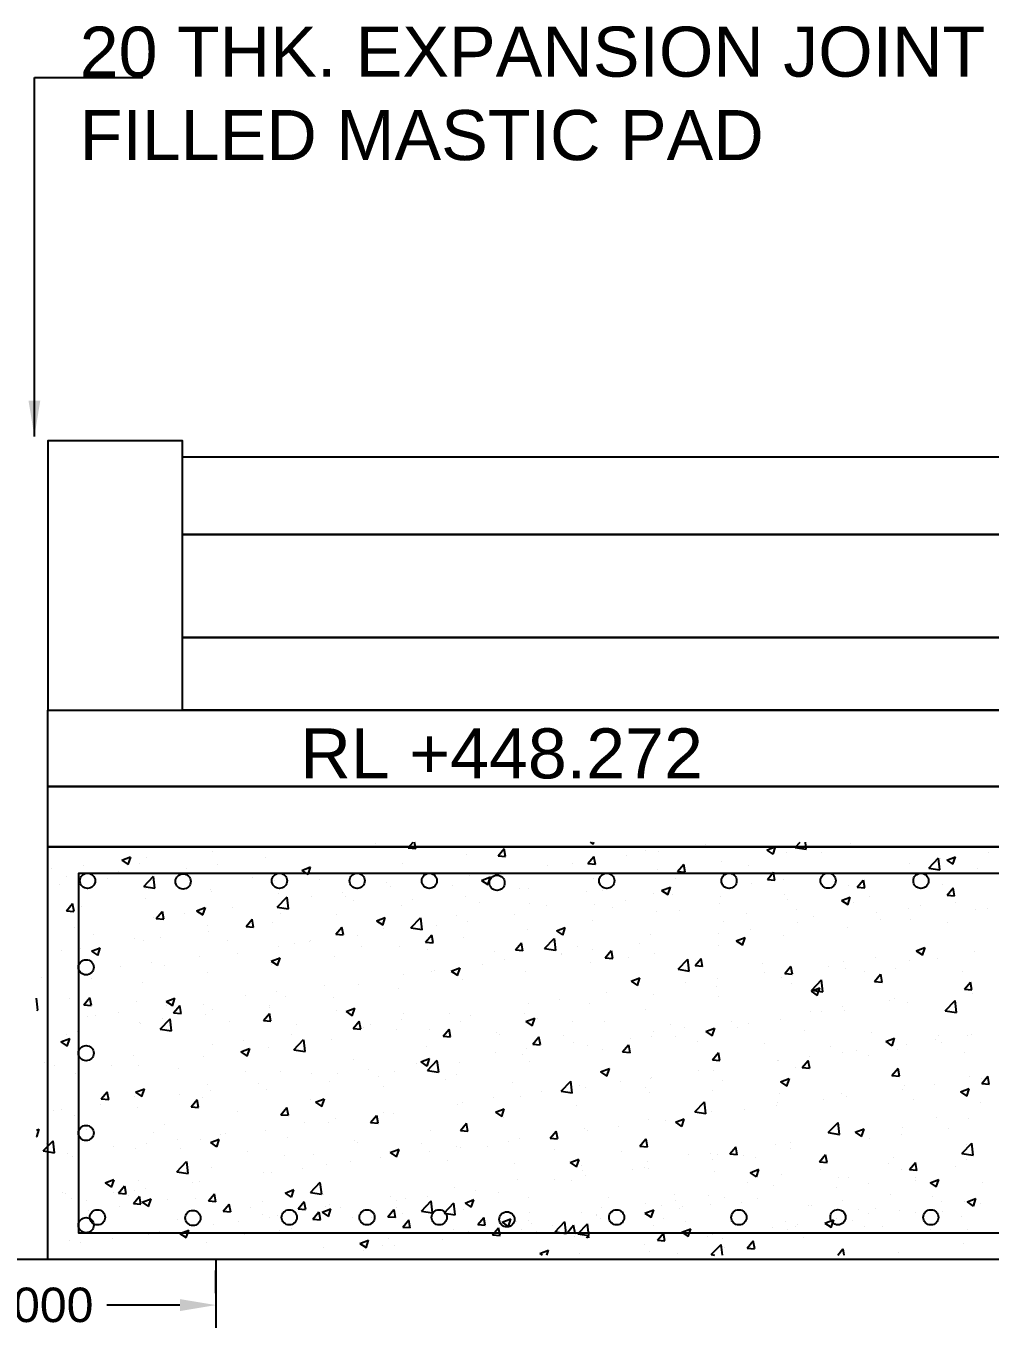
# Model space of a CAD drawing. Header units: metres. Extents: x 323 to 450, y 282 to 479.
# Drawn here: x 341.23 to 346.26, y 299.33 to 306.08 of the extents above; entities that cross this region are included whole.
import ezdxf

# ---------------------------------------------------------------- set-up
doc = ezdxf.new("R2010")
doc.units = ezdxf.units.M
doc.header["$MEASUREMENT"] = 0
for name, color, linetype in [('DIMENSION', 255, 'Continuous'), ('DRAWING', 7, 'Continuous'), ('HATCH', 7, 'Continuous'), ('TEXT', 255, 'Continuous')]:
    doc.layers.add(name, color=color, linetype=linetype)
doc.styles.get("Standard").update_dxf_attribs({"font": 'arial.ttf'})
doc.dimstyles.get("Standard").update_dxf_attribs({"dimtxt": 0.18, "dimasz": 0.1875, "dimexe": 0.18, "dimexo": 0.0625, "dimgap": 0.09, "dimtad": 0, "dimtih": 1, "dimtoh": 1, "dimdec": 4, "dimzin": 0, "dimdsep": 46, "dimtxsty": 'Standard', "dimcen": 0.09, "dimadec": 0, "dimazin": 0, "dimtfac": 1, "dimtdec": 4, "dimtofl": 0, "dimtmove": 0, "dimatfit": 3, "dimfxl": 1, "dimtolj": 1, "dimtzin": 0, "dimarcsym": 0})

# ---------------------------------------------------------------- blocks, each defined once
blk = doc.blocks.new('*D86')
at = {"layer": 'Defpoints', "color": 0, "ltscale": 0.02, "transparency": 16777216}
for p in [(340.3808, 299.4064), (342.2173, 299.4064), (342.2173, 299.4064)]:
    blk.add_point(p, dxfattribs=at)
at = {"layer": 'DIMENSION', "color": 0, "lineweight": -2, "ltscale": 0.02, "transparency": 16777216}
for p, q in [((340.3808, 299.4689), (340.3808, 299.5864)), ((342.2173, 299.4689), (342.2173, 299.5864)), ((340.5683, 299.4064), (340.949, 299.4064)), ((342.0298, 299.4064), (341.649, 299.4064))]:
    blk.add_line(p, q, dxfattribs=at)
at = {"layer": 'DIMENSION', "color": 0, "ltscale": 0.02, "transparency": 16777216}
for points in [[(340.5683, 299.4376), (340.5683, 299.3751), (340.3808, 299.4064)], [(342.0298, 299.4376), (342.0298, 299.3751), (342.2173, 299.4064)]]:
    blk.add_solid(points, dxfattribs=at)
at = {"layer": 'DIMENSION', "color": 0, "ltscale": 0.02, "transparency": 16777216, "insert": (341.299, 299.4064), "char_height": 0.18, "attachment_point": 5}
blk.add_mtext('\\A1;1000', dxfattribs=at)

msp = doc.modelspace()

# ---------------------------------------------------------------- linework, layer by layer
at = {"layer": 'DRAWING', "ltscale": 0.02}
for p, q in [((341.34036, 301.79917), (348.23063, 301.79917)), ((341.34036, 299.64389), (341.34036, 301.79917)), ((348.24249, 299.64389), (341.34036, 299.64389))]:
    msp.add_line(p, q, dxfattribs=at)
for points in [[(341.34086, 302.51249), (342.04282, 302.51249), (342.04282, 303.91696), (341.34086, 303.91696)], [(348.24113, 303.42939), (342.04282, 303.42939), (342.04282, 303.83359), (348.24113, 303.83359)], [(348.24113, 302.89134), (342.04282, 302.89134), (342.04282, 303.42939), (348.24113, 303.42939)], [(348.24113, 302.51249), (342.04282, 302.51249), (342.04282, 302.89134), (348.24113, 302.89134)], [(348.24113, 302.11244), (341.34086, 302.11244), (341.34086, 302.51249), (348.24113, 302.51249)], [(341.34036, 302.11244), (348.24113, 302.11244), (348.24113, 301.79917), (341.34036, 301.79917)], [(340.38078, 299.64665), (342.21726, 299.64665), (342.21726, 299.16608), (340.38078, 299.16608)]]:
    msp.add_lwpolyline(points, close=True, dxfattribs=at)
msp.add_lwpolyline([(348.14646, 301.65883), (341.50046, 301.65883), (341.50046, 299.78373), (348.08061, 299.78373)], dxfattribs=at)
for centre in [(341.54799, 301.62121), (342.04644, 301.61788), (342.54919, 301.62121), (342.95488, 301.62121), (343.33158, 301.62121), (343.6848, 301.61068), (344.2575, 301.62121), (344.89554, 301.62121), (345.41242, 301.62186), (345.89719, 301.62121), (341.54026, 301.16956), (341.54026, 300.72128), (341.54026, 300.30466), (341.54026, 299.82352), (341.59954, 299.86441), (342.09799, 299.86108), (342.60073, 299.86441), (343.00642, 299.86441), (343.38313, 299.86441), (343.73635, 299.85388), (344.30904, 299.86441), (344.94709, 299.86441), (345.46397, 299.86506), (345.94873, 299.86441)]:
    msp.add_circle(centre, 0.0398, dxfattribs=at)
at = {"layer": 'HATCH', "ltscale": 0.02}
for p, q in [((343.05111, 301.81697), (343.05111, 301.81697)), ((343.22168, 301.79246), (343.24725, 301.82294)), ((343.26112, 301.78856), (343.25478, 301.82294)), ((344.17002, 301.82294), (344.18606, 301.81213)), ((344.18646, 301.81164), (344.19025, 301.82294)), ((345.24042, 301.79555), (345.2667, 301.82294)), ((345.29892, 301.78607), (345.29463, 301.82294)), ((345.52895, 301.81431), (345.52895, 301.81431)), ((341.72697, 301.72798), (341.77271, 301.74554)), ((341.75987, 301.70558), (341.77311, 301.74506)), ((341.85602, 301.74387), (341.85602, 301.74387)), ((342.19532, 301.79285), (342.19532, 301.79285)), ((342.20084, 301.77649), (342.20084, 301.77649)), ((342.88756, 301.79543), (342.88756, 301.79543)), ((343.22168, 301.79246), (343.26072, 301.78905)), ((343.5275, 301.75818), (343.5275, 301.75818)), ((343.69025, 301.75147), (343.72174, 301.789)), ((343.69025, 301.75147), (343.7293, 301.74805)), ((343.72969, 301.74757), (343.72214, 301.78852)), ((343.85747, 301.8), (343.85747, 301.8)), ((344.15882, 301.71048), (344.19031, 301.74801)), ((344.19827, 301.70657), (344.19071, 301.74752)), ((344.36278, 301.75462), (344.36278, 301.75462)), ((344.45977, 301.77909), (344.45977, 301.77909)), ((344.52632, 301.77615), (344.52632, 301.77615)), ((344.77374, 301.80872), (344.77374, 301.80872)), ((345.09241, 301.78172), (345.13815, 301.79928)), ((345.09241, 301.78172), (345.12491, 301.75981)), ((345.12531, 301.75932), (345.13855, 301.7988)), ((345.19353, 301.76831), (345.19353, 301.76831)), ((345.24042, 301.79555), (345.29852, 301.78654)), ((345.37827, 301.76644), (345.37827, 301.76644)), ((346.03126, 301.7294), (346.077, 301.74696)), ((346.06415, 301.707), (346.0774, 301.74648)), ((346.24896, 301.7679), (346.24896, 301.7679)), ((341.36198, 301.68497), (341.36198, 301.68497)), ((341.52604, 301.70205), (341.52604, 301.70205)), ((341.72697, 301.72798), (341.75947, 301.70606)), ((341.81986, 301.7111), (341.81986, 301.7111)), ((342.06403, 301.68701), (342.06403, 301.68701)), ((342.22757, 301.70854), (342.22757, 301.70854)), ((342.47499, 301.74112), (342.47499, 301.74112)), ((342.66582, 301.67566), (342.71156, 301.69322)), ((342.66582, 301.67566), (342.69832, 301.65374)), ((342.69872, 301.65326), (342.71196, 301.69274)), ((343.19208, 301.71218), (343.19208, 301.71218)), ((343.9502, 301.7003), (343.9502, 301.7003)), ((344.07879, 301.71369), (344.07879, 301.71369)), ((344.15882, 301.71048), (344.19787, 301.70706)), ((344.52425, 301.67751), (344.52425, 301.67751)), ((344.62739, 301.66948), (344.65888, 301.70701)), ((344.66684, 301.66558), (344.65928, 301.70653)), ((344.85423, 301.71933), (344.85423, 301.71933)), ((344.99729, 301.70104), (344.99729, 301.70104)), ((345.838, 301.7138), (345.838, 301.7138)), ((345.93762, 301.68742), (345.9885, 301.74045)), ((345.93762, 301.68742), (345.99572, 301.67841)), ((345.99613, 301.67794), (345.98891, 301.73999)), ((346.00154, 301.73533), (346.00154, 301.73533)), ((346.03126, 301.7294), (346.06375, 301.70749)), ((346.19028, 301.68764), (346.19028, 301.68764)), ((341.43887, 301.6457), (341.43887, 301.6457)), ((341.65145, 301.6327), (341.65145, 301.6327)), ((341.71071, 301.67023), (341.71071, 301.67023)), ((341.841, 301.5917), (341.89188, 301.64473)), ((341.8995, 301.58223), (341.89228, 301.64427)), ((342.05945, 301.6555), (342.05945, 301.6555)), ((342.40818, 301.64076), (342.40818, 301.64076)), ((342.5228, 301.62138), (342.5228, 301.62138)), ((342.75692, 301.62603), (342.75692, 301.62603)), ((342.85277, 301.6632), (342.85277, 301.6632)), ((343.10565, 301.61129), (343.10565, 301.61129)), ((343.53924, 301.64619), (343.53924, 301.64619)), ((343.60467, 301.62334), (343.65041, 301.6409)), ((343.60467, 301.62334), (343.63716, 301.60142)), ((343.63756, 301.60094), (343.65081, 301.64042)), ((343.6978, 301.64829), (343.6978, 301.64829)), ((343.70279, 301.66773), (343.70279, 301.66773)), ((344.18883, 301.63151), (344.18883, 301.63151)), ((344.6163, 301.63565), (344.6163, 301.63565)), ((344.62739, 301.66948), (344.66644, 301.66606)), ((345.09596, 301.62849), (345.12745, 301.66602)), ((345.09596, 301.62849), (345.13501, 301.62507)), ((345.13541, 301.62458), (345.12785, 301.66553)), ((345.178, 301.62691), (345.178, 301.62691)), ((345.42542, 301.65948), (345.42542, 301.65948)), ((345.56453, 301.58749), (345.59603, 301.62502)), ((345.60398, 301.58359), (345.59643, 301.62454)), ((345.85098, 301.63866), (345.85098, 301.63866)), ((341.40403, 301.60012), (341.40403, 301.60012)), ((341.49972, 301.59721), (341.49972, 301.59721)), ((341.841, 301.5917), (341.8991, 301.58269)), ((341.84845, 301.58248), (341.84845, 301.58248)), ((342.18738, 301.57538), (342.18738, 301.57538)), ((342.19719, 301.56775), (342.19719, 301.56775)), ((342.54592, 301.55301), (342.54592, 301.55301)), ((342.87925, 301.5593), (342.87925, 301.5593)), ((343.12667, 301.59188), (343.12667, 301.59188)), ((343.31682, 301.5829), (343.31682, 301.5829)), ((343.45439, 301.59656), (343.45439, 301.59656)), ((343.51955, 301.54071), (343.51955, 301.54071)), ((343.80312, 301.58182), (343.80312, 301.58182)), ((343.84953, 301.58253), (343.84953, 301.58253)), ((344.15186, 301.56709), (344.15186, 301.56709)), ((344.23532, 301.57025), (344.23532, 301.57025)), ((344.50059, 301.55236), (344.50059, 301.55236)), ((344.54351, 301.57102), (344.58925, 301.58858)), ((344.54351, 301.57102), (344.57601, 301.5491)), ((344.57641, 301.54862), (344.58965, 301.5881)), ((344.60188, 301.55106), (344.60188, 301.55106)), ((345.01446, 301.60538), (345.01446, 301.60538)), ((345.18559, 301.55084), (345.18559, 301.55084)), ((345.521, 301.59683), (345.521, 301.59683)), ((345.56453, 301.58749), (345.60358, 301.58407)), ((346.00875, 301.60322), (346.00875, 301.60322)), ((346.0331, 301.5465), (346.0646, 301.58403)), ((346.0331, 301.5465), (346.07215, 301.54308)), ((346.07255, 301.54259), (346.065, 301.58354)), ((341.43804, 301.46505), (341.46953, 301.50258)), ((341.47748, 301.46115), (341.46993, 301.5021)), ((341.5181, 301.48458), (341.5181, 301.48458)), ((341.84808, 301.5264), (341.84808, 301.5264)), ((342.11692, 301.46496), (342.16266, 301.48252)), ((342.14982, 301.44256), (342.16306, 301.48203)), ((342.30313, 301.48346), (342.30313, 301.48346)), ((342.5382, 301.48357), (342.58908, 301.5366)), ((342.5382, 301.48357), (342.5963, 301.47456)), ((342.59671, 301.4741), (342.58949, 301.53614)), ((342.71571, 301.53777), (342.71571, 301.53777)), ((342.89466, 301.53828), (342.89466, 301.53828)), ((342.93584, 301.5175), (342.93584, 301.5175)), ((343.18414, 301.49471), (343.18414, 301.49471)), ((343.24339, 301.52354), (343.24339, 301.52354)), ((343.59213, 301.50881), (343.59213, 301.50881)), ((343.85434, 301.50485), (343.85434, 301.50485)), ((343.94086, 301.49407), (343.94086, 301.49407)), ((344.19092, 301.49695), (344.19092, 301.49695)), ((344.2896, 301.47934), (344.2896, 301.47934)), ((344.35447, 301.51849), (344.35447, 301.51849)), ((344.84628, 301.50186), (344.84628, 301.50186)), ((344.84933, 301.53762), (344.84933, 301.53762)), ((345.19806, 301.52289), (345.19806, 301.52289)), ((345.48236, 301.5187), (345.5281, 301.53626)), ((345.48236, 301.5187), (345.51485, 301.49678)), ((345.51525, 301.4963), (345.5285, 301.53577)), ((345.5468, 301.50815), (345.5468, 301.50815)), ((345.62776, 301.53782), (345.62776, 301.53782)), ((345.82968, 301.47767), (345.82968, 301.47767)), ((345.89553, 301.49342), (345.89553, 301.49342)), ((346.0771, 301.51024), (346.0771, 301.51024)), ((346.24427, 301.47868), (346.24427, 301.47868)), ((341.43804, 301.46505), (341.47708, 301.46164)), ((341.89217, 301.42935), (341.89217, 301.42935)), ((341.90661, 301.42406), (341.9381, 301.46159)), ((341.90661, 301.42406), (341.94565, 301.42064)), ((341.94605, 301.42015), (341.9385, 301.4611)), ((342.05571, 301.45088), (342.05571, 301.45088)), ((342.11692, 301.46496), (342.14942, 301.44304)), ((342.37518, 301.38306), (342.40667, 301.4206)), ((342.41462, 301.37916), (342.40707, 301.42011)), ((342.55485, 301.4521), (342.55485, 301.4521)), ((342.84483, 301.44573), (342.84483, 301.44573)), ((343.05577, 301.41264), (343.10151, 301.4302)), ((343.05577, 301.41264), (343.08826, 301.39072)), ((343.08866, 301.39024), (343.10191, 301.42971)), ((343.23541, 301.37544), (343.28629, 301.42847)), ((343.29391, 301.36596), (343.28669, 301.42801)), ((343.47335, 301.43946), (343.47335, 301.43946)), ((343.53093, 301.41006), (343.53093, 301.41006)), ((343.77835, 301.44264), (343.77835, 301.44264)), ((344.18089, 301.41404), (344.18089, 301.41404)), ((344.51631, 301.46003), (344.51631, 301.46003)), ((344.63833, 301.4646), (344.63833, 301.4646)), ((344.8658, 301.40703), (344.8658, 301.40703)), ((344.98707, 301.44987), (344.98707, 301.44987)), ((345.24678, 301.47242), (345.24678, 301.47242)), ((345.3358, 301.43513), (345.3358, 301.43513)), ((345.66614, 301.45614), (345.66614, 301.45614)), ((345.68454, 301.4204), (345.68454, 301.4204)), ((345.84304, 301.42118), (345.84304, 301.42118)), ((346.03327, 301.40566), (346.03327, 301.40566)), ((346.18234, 301.47016), (346.18234, 301.47016)), ((341.47959, 301.37504), (341.47959, 301.37504)), ((341.58074, 301.33816), (341.58074, 301.33816)), ((342.17387, 301.38671), (342.17387, 301.38671)), ((342.17944, 301.35791), (342.17944, 301.35791)), ((342.37518, 301.38306), (342.41423, 301.37965)), ((342.51485, 301.40391), (342.51485, 301.40391)), ((342.84375, 301.34207), (342.87524, 301.3796)), ((342.84375, 301.34207), (342.8828, 301.33865)), ((342.8832, 301.33816), (342.87564, 301.37911)), ((343.09237, 301.37406), (343.09237, 301.37406)), ((343.23541, 301.37544), (343.29351, 301.36643)), ((343.31232, 301.30107), (343.34381, 301.33861)), ((343.35177, 301.29717), (343.34421, 301.33812)), ((343.36739, 301.38853), (343.36739, 301.38853)), ((343.84158, 301.36506), (343.84158, 301.36506)), ((343.99461, 301.36032), (344.04035, 301.37788)), ((343.99461, 301.36032), (344.02711, 301.3384)), ((344.02751, 301.33792), (344.04075, 301.37739)), ((344.48481, 301.34163), (344.48481, 301.34163)), ((344.8426, 301.34771), (344.8426, 301.34771)), ((345.00615, 301.36925), (345.00615, 301.36925)), ((345.25356, 301.40182), (345.25356, 301.40182)), ((345.51306, 301.37936), (345.51306, 301.37936)), ((341.56802, 301.25426), (341.61376, 301.27181)), ((341.60092, 301.23185), (341.61416, 301.27133)), ((341.79289, 301.32131), (341.79289, 301.32131)), ((341.84013, 301.30893), (341.84013, 301.30893)), ((341.92947, 301.32343), (341.92947, 301.32343)), ((342.27821, 301.3087), (342.27821, 301.3087)), ((342.54385, 301.28011), (342.54385, 301.28011)), ((342.62694, 301.29396), (342.62694, 301.29396)), ((342.70739, 301.30164), (342.70739, 301.30164)), ((342.71139, 301.30866), (342.71139, 301.30866)), ((342.95481, 301.33422), (342.95481, 301.33422)), ((342.97568, 301.27923), (342.97568, 301.27923)), ((343.17619, 301.27724), (343.17619, 301.27724)), ((343.31232, 301.30107), (343.35137, 301.29766)), ((343.51161, 301.32323), (343.51161, 301.32323)), ((343.78089, 301.26008), (343.81239, 301.29761)), ((343.82034, 301.25617), (343.81278, 301.29712)), ((343.93261, 301.26731), (343.9835, 301.32034)), ((343.99112, 301.25783), (343.9839, 301.31988)), ((344.10383, 301.27624), (344.10383, 301.27624)), ((344.43003, 301.2934), (344.43003, 301.2934)), ((344.83834, 301.28438), (344.83834, 301.28438)), ((344.93346, 301.308), (344.9792, 301.32556)), ((344.93346, 301.308), (344.96596, 301.28608)), ((344.96636, 301.2856), (344.9796, 301.32507)), ((345.17764, 301.33336), (345.17764, 301.33336)), ((345.87231, 301.25568), (345.91805, 301.27324)), ((345.9052, 301.23327), (345.91845, 301.27275)), ((341.4119, 301.25591), (341.4119, 301.25591)), ((341.51016, 301.26711), (341.51016, 301.26711)), ((341.56802, 301.25426), (341.60052, 301.23234)), ((342.13127, 301.2258), (342.13127, 301.2258)), ((342.3304, 301.24327), (342.3304, 301.24327)), ((342.50687, 301.20194), (342.55261, 301.21949)), ((342.53976, 301.17953), (342.55301, 301.21901)), ((342.83689, 301.22826), (342.83689, 301.22826)), ((343.32442, 301.26449), (343.32442, 301.26449)), ((343.67315, 301.24976), (343.67315, 301.24976)), ((343.72285, 301.21084), (343.72285, 301.21084)), ((343.78089, 301.26008), (343.81994, 301.25666)), ((343.93261, 301.26731), (343.99071, 301.2583)), ((344.01907, 301.23929), (344.01907, 301.23929)), ((344.02189, 301.23502), (344.02189, 301.23502)), ((344.18261, 301.26082), (344.18261, 301.26082)), ((344.24946, 301.21908), (344.28096, 301.25662)), ((344.24946, 301.21908), (344.28851, 301.21567)), ((344.28891, 301.21518), (344.28136, 301.25613)), ((344.37062, 301.22029), (344.37062, 301.22029)), ((344.50836, 301.24256), (344.50836, 301.24256)), ((344.62982, 301.15918), (344.6807, 301.21221)), ((344.68832, 301.1497), (344.68111, 301.21175)), ((344.71803, 301.17809), (344.74953, 301.21562)), ((344.71936, 301.20555), (344.71936, 301.20555)), ((344.75748, 301.17418), (344.74993, 301.21513)), ((345.65783, 301.22001), (345.65783, 301.22001)), ((345.83509, 301.20371), (345.83509, 301.20371)), ((345.87231, 301.25568), (345.9048, 301.23376)), ((345.90524, 301.25258), (345.90524, 301.25258)), ((345.98178, 301.21343), (345.98178, 301.21343)), ((346.1744, 301.25269), (346.1744, 301.25269)), ((341.72031, 301.17169), (341.72031, 301.17169)), ((341.88385, 301.19322), (341.88385, 301.19322)), ((341.94942, 301.17787), (341.94942, 301.17787)), ((342.17149, 301.14044), (342.17149, 301.14044)), ((342.50687, 301.20194), (342.53936, 301.18002)), ((342.50691, 301.18643), (342.50691, 301.18643)), ((343.34186, 301.14544), (343.34186, 301.14544)), ((343.35907, 301.1524), (343.35907, 301.1524)), ((343.44571, 301.14962), (343.49145, 301.16717)), ((343.44571, 301.14962), (343.47821, 301.1277)), ((343.47861, 301.12721), (343.49185, 301.16669)), ((343.60649, 301.18498), (343.60649, 301.18498)), ((343.83364, 301.14758), (343.83364, 301.14758)), ((344.17295, 301.19656), (344.17295, 301.19656)), ((344.62982, 301.15918), (344.68792, 301.15017)), ((344.71803, 301.17809), (344.75708, 301.17467)), ((345.06809, 301.19082), (345.06809, 301.19082)), ((345.08171, 301.14416), (345.08171, 301.14416)), ((345.1866, 301.13709), (345.2181, 301.17463)), ((345.1866, 301.13709), (345.22565, 301.13368)), ((345.22605, 301.13319), (345.2185, 301.17414)), ((345.41683, 301.17608), (345.41683, 301.17608)), ((345.49428, 301.19847), (345.49428, 301.19847)), ((345.50512, 301.16189), (345.50512, 301.16189)), ((345.60079, 301.14803), (345.60079, 301.14803)), ((345.76556, 301.16135), (345.76556, 301.16135)), ((346.1143, 301.14661), (346.1143, 301.14661)), ((341.30773, 301.11738), (341.30773, 301.11738)), ((341.56844, 301.11248), (341.56844, 301.11248)), ((341.83219, 301.09146), (341.83219, 301.09146)), ((342.78295, 301.07656), (342.78295, 301.07656)), ((342.96088, 301.08005), (342.96088, 301.08005)), ((343.19553, 301.13087), (343.19553, 301.13087)), ((343.50366, 301.10576), (343.50366, 301.10576)), ((344.38456, 301.0973), (344.4303, 301.11485)), ((344.38456, 301.0973), (344.41706, 301.07538)), ((344.41746, 301.07489), (344.4307, 301.11437)), ((344.67075, 301.09005), (344.67075, 301.09005)), ((344.83429, 301.11158), (344.83429, 301.11158)), ((345.1697, 301.11589), (345.1697, 301.11589)), ((345.21981, 301.08264), (345.21981, 301.08264)), ((345.32703, 301.05105), (345.37791, 301.10408)), ((345.38553, 301.04157), (345.37831, 301.10361)), ((345.65518, 301.0961), (345.68667, 301.13363)), ((345.65518, 301.0961), (345.69422, 301.09268)), ((345.69462, 301.09219), (345.68707, 301.13314)), ((346.12375, 301.05511), (346.15524, 301.09264)), ((346.13831, 301.06999), (346.13831, 301.06999)), ((346.16319, 301.0512), (346.15564, 301.09215)), ((341.2889, 300.94586), (341.28169, 301.0079)), ((341.45352, 301.00434), (341.45352, 301.00434)), ((341.50221, 301.04963), (341.50221, 301.04963)), ((341.52868, 300.97366), (341.56017, 301.01119)), ((341.56813, 300.96976), (341.56057, 301.01071)), ((341.95797, 300.99123), (342.00371, 301.00879)), ((341.99086, 300.96883), (342.00411, 301.00831)), ((342.37199, 301.02245), (342.37199, 301.02245)), ((342.53553, 301.04398), (342.53553, 301.04398)), ((342.5799, 301.01465), (342.5799, 301.01465)), ((342.82894, 301.01078), (342.82894, 301.01078)), ((343.16825, 301.05976), (343.16825, 301.05976)), ((344.01075, 301.00316), (344.01075, 301.00316)), ((344.25817, 301.03574), (344.25817, 301.03574)), ((344.50042, 301.02509), (344.50042, 301.02509)), ((344.83039, 301.06691), (344.83039, 301.06691)), ((344.83883, 301.01724), (344.83883, 301.01724)), ((345.32341, 301.04498), (345.36915, 301.06254)), ((345.32341, 301.04498), (345.3559, 301.02306)), ((345.32703, 301.05105), (345.38513, 301.04204)), ((345.3563, 301.02257), (345.36955, 301.06205)), ((345.75733, 301.00459), (345.75733, 301.00459)), ((346.12375, 301.05511), (346.16279, 301.05169)), ((346.14596, 301.04923), (346.14596, 301.04923)), ((346.16645, 301.03522), (346.16645, 301.03522)), ((341.28138, 300.94742), (341.2885, 300.94632)), ((341.52868, 300.97366), (341.56773, 300.97024)), ((341.71199, 300.93556), (341.71199, 300.93556)), ((341.80226, 300.98961), (341.80226, 300.98961)), ((341.95797, 300.99123), (341.99046, 300.96931)), ((341.95941, 300.96814), (341.95941, 300.96814)), ((341.99725, 300.93267), (342.02874, 300.9702)), ((341.99725, 300.93267), (342.0363, 300.92925)), ((342.0367, 300.92876), (342.02914, 300.96971)), ((342.15099, 300.97487), (342.15099, 300.97487)), ((342.19891, 300.94925), (342.19891, 300.94925)), ((342.49897, 300.96896), (342.49897, 300.96896)), ((342.49973, 300.96014), (342.49973, 300.96014)), ((342.84846, 300.9454), (342.84846, 300.9454)), ((342.89681, 300.93891), (342.94255, 300.95647)), ((342.89681, 300.93891), (342.92931, 300.91699)), ((342.92971, 300.91651), (342.94295, 300.95599)), ((343.84721, 300.98163), (343.84721, 300.98163)), ((344.165, 300.97909), (344.165, 300.97909)), ((344.45784, 300.95184), (344.45784, 300.95184)), ((345.32243, 300.94081), (345.32243, 300.94081)), ((345.37634, 300.9392), (345.37634, 300.9392)), ((345.48597, 300.96234), (345.48597, 300.96234)), ((345.49717, 300.94442), (345.49717, 300.94442)), ((345.73339, 300.99492), (345.73339, 300.99492)), ((345.82715, 300.98624), (345.82715, 300.98624)), ((346.02423, 300.94292), (346.07512, 300.99595)), ((346.02423, 300.94292), (346.08233, 300.93391)), ((346.08274, 300.93344), (346.07552, 300.99548)), ((341.54845, 300.91403), (341.54845, 300.91403)), ((341.59127, 300.91659), (341.59127, 300.91659)), ((341.81793, 300.88386), (341.81793, 300.88386)), ((341.82425, 300.87398), (341.82425, 300.87398)), ((341.92761, 300.8472), (341.97849, 300.90023)), ((341.94, 300.90186), (341.94, 300.90186)), ((341.98611, 300.83772), (341.97889, 300.89977)), ((342.16355, 300.92296), (342.16355, 300.92296)), ((342.28874, 300.88712), (342.28874, 300.88712)), ((342.46582, 300.89167), (342.49732, 300.9292)), ((342.46582, 300.89167), (342.50487, 300.88825)), ((342.50527, 300.88777), (342.49771, 300.92872)), ((342.63747, 300.87239), (342.63747, 300.87239)), ((342.93439, 300.85068), (342.96589, 300.88821)), ((342.97384, 300.84677), (342.96629, 300.88772)), ((343.02367, 300.87321), (343.02367, 300.87321)), ((343.18721, 300.89474), (343.18721, 300.89474)), ((343.1972, 300.93067), (343.1972, 300.93067)), ((343.43463, 300.92732), (343.43463, 300.92732)), ((343.49572, 300.88829), (343.49572, 300.88829)), ((343.54593, 300.91593), (343.54593, 300.91593)), ((343.8257, 300.93011), (343.8257, 300.93011)), ((343.83566, 300.88659), (343.8814, 300.90415)), ((343.83566, 300.88659), (343.86816, 300.86467)), ((343.86856, 300.86419), (343.8818, 300.90367)), ((343.89467, 300.9012), (343.89467, 300.9012)), ((344.07686, 300.88645), (344.07686, 300.88645)), ((344.2434, 300.88646), (344.2434, 300.88646)), ((344.59214, 300.87173), (344.59214, 300.87173)), ((344.90985, 300.8865), (344.90985, 300.8865)), ((344.99536, 300.8738), (344.99536, 300.8738)), ((345.16176, 300.89842), (345.16176, 300.89842)), ((341.40907, 300.78053), (341.45481, 300.79809)), ((341.43695, 300.81846), (341.43695, 300.81846)), ((341.44196, 300.75813), (341.45521, 300.79761)), ((341.49427, 300.83216), (341.49427, 300.83216)), ((341.92761, 300.8472), (341.98571, 300.83819)), ((342.61109, 300.8189), (342.61109, 300.8189)), ((342.93439, 300.85068), (342.97344, 300.84726)), ((342.98621, 300.85765), (342.98621, 300.85765)), ((343.1603, 300.84229), (343.1603, 300.84229)), ((343.33494, 300.84292), (343.33494, 300.84292)), ((343.40296, 300.80968), (343.43446, 300.84721)), ((343.40296, 300.80968), (343.44201, 300.80627)), ((343.44241, 300.80578), (343.43486, 300.84673)), ((343.68368, 300.82818), (343.68368, 300.82818)), ((343.69588, 300.82105), (343.69588, 300.82105)), ((343.87153, 300.76869), (343.90303, 300.80622)), ((343.91098, 300.76478), (343.90343, 300.80573)), ((344.03241, 300.81345), (344.03241, 300.81345)), ((344.38115, 300.79871), (344.38115, 300.79871)), ((344.49247, 300.80762), (344.49247, 300.80762)), ((344.49889, 300.83239), (344.49889, 300.83239)), ((344.61438, 300.80841), (344.61438, 300.80841)), ((344.66243, 300.85392), (344.66243, 300.85392)), ((344.77451, 300.83427), (344.82025, 300.85183)), ((344.77451, 300.83427), (344.807, 300.81236)), ((344.8074, 300.81187), (344.82065, 300.85135)), ((344.82245, 300.84944), (344.82245, 300.84944)), ((344.94087, 300.857), (344.94087, 300.857)), ((345.28961, 300.84226), (345.28961, 300.84226)), ((345.63834, 300.82753), (345.63834, 300.82753)), ((345.71335, 300.78195), (345.75909, 300.79951)), ((345.74625, 300.75955), (345.75949, 300.79903)), ((345.98708, 300.81279), (345.98708, 300.81279)), ((346.13765, 300.8131), (346.13765, 300.8131)), ((346.15851, 300.81775), (346.15851, 300.81775)), ((341.40907, 300.78053), (341.44156, 300.75861)), ((342.20013, 300.76479), (342.20013, 300.76479)), ((342.34791, 300.72821), (342.39366, 300.74577)), ((342.36367, 300.78632), (342.36367, 300.78632)), ((342.38081, 300.70581), (342.39405, 300.74529)), ((342.49102, 300.75149), (342.49102, 300.75149)), ((342.62481, 300.73907), (342.6757, 300.7921)), ((342.62481, 300.73907), (342.68291, 300.73006)), ((342.68332, 300.72959), (342.6761, 300.79164)), ((342.821, 300.79331), (342.821, 300.79331)), ((343.31489, 300.75565), (343.31489, 300.75565)), ((343.83889, 300.7455), (343.83889, 300.7455)), ((343.87153, 300.76869), (343.91058, 300.76527)), ((344.08631, 300.77808), (344.08631, 300.77808)), ((344.15706, 300.76162), (344.15706, 300.76162)), ((344.23339, 300.74301), (344.23339, 300.74301)), ((344.34011, 300.72769), (344.3716, 300.76523)), ((344.37955, 300.72379), (344.372, 300.76474)), ((344.72988, 300.78398), (344.72988, 300.78398)), ((345.07862, 300.76924), (345.07862, 300.76924)), ((345.42735, 300.75451), (345.42735, 300.75451)), ((345.56153, 300.73726), (345.56153, 300.73726)), ((345.71335, 300.78195), (345.74585, 300.76004)), ((345.77609, 300.73977), (345.77609, 300.73977)), ((345.8192, 300.76877), (345.8192, 300.76877)), ((345.97411, 300.79157), (345.97411, 300.79157)), ((346.00682, 300.77598), (346.00682, 300.77598)), ((341.32355, 300.67227), (341.32355, 300.67227)), ((341.54014, 300.6779), (341.54014, 300.6779)), ((341.78755, 300.71047), (341.78755, 300.71047)), ((342.15561, 300.70549), (342.15561, 300.70549)), ((342.34791, 300.72821), (342.38041, 300.70629)), ((342.93391, 300.69026), (342.93391, 300.69026)), ((343.26277, 300.66966), (343.26277, 300.66966)), ((343.28676, 300.67589), (343.3325, 300.69345)), ((343.28676, 300.67589), (343.31926, 300.65397)), ((343.31966, 300.65349), (343.3329, 300.69297)), ((343.32202, 300.63094), (343.3729, 300.68397)), ((343.38052, 300.62146), (343.3733, 300.68351)), ((343.48778, 300.67082), (343.48778, 300.67082)), ((343.67535, 300.72397), (343.67535, 300.72397)), ((343.81775, 300.71264), (343.81775, 300.71264)), ((343.85241, 300.67761), (343.85241, 300.67761)), ((344.34011, 300.72769), (344.37915, 300.72428)), ((344.80868, 300.6867), (344.84017, 300.72423)), ((344.80868, 300.6867), (344.84772, 300.68328)), ((344.84812, 300.68279), (344.84057, 300.72374)), ((345.15057, 300.68315), (345.15057, 300.68315)), ((345.15381, 300.68095), (345.15381, 300.68095)), ((345.27725, 300.6457), (345.30874, 300.68324)), ((345.31669, 300.6418), (345.30914, 300.68275)), ((345.31411, 300.70468), (345.31411, 300.70468)), ((345.48923, 300.72694), (345.48923, 300.72694)), ((345.62584, 300.71058), (345.62584, 300.71058)), ((346.12482, 300.72504), (346.12482, 300.72504)), ((341.37659, 300.65637), (341.37659, 300.65637)), ((341.48633, 300.61469), (341.48633, 300.61469)), ((341.67229, 300.65754), (341.67229, 300.65754)), ((341.8163, 300.65651), (341.8163, 300.65651)), ((342.02102, 300.64281), (342.02102, 300.64281)), ((342.36976, 300.62807), (342.36976, 300.62807)), ((342.55293, 300.62486), (342.55293, 300.62486)), ((342.71849, 300.61334), (342.71849, 300.61334)), ((342.85181, 300.61555), (342.85181, 300.61555)), ((343.01535, 300.63708), (343.01535, 300.63708)), ((343.06723, 300.5986), (343.06723, 300.5986)), ((343.15236, 300.62482), (343.15236, 300.62482)), ((343.32202, 300.63094), (343.38012, 300.62193)), ((343.47143, 300.61222), (343.47143, 300.61222)), ((344.22561, 300.62357), (344.27135, 300.64113)), ((344.22561, 300.62357), (344.2581, 300.60165)), ((344.2585, 300.60117), (344.27175, 300.64064)), ((344.49057, 300.59626), (344.49057, 300.59626)), ((344.73799, 300.62884), (344.73799, 300.62884)), ((344.81451, 300.63197), (344.81451, 300.63197)), ((345.24486, 300.64518), (345.24486, 300.64518)), ((345.27725, 300.6457), (345.3163, 300.64229)), ((345.74582, 300.60471), (345.77731, 300.64224)), ((345.74582, 300.60471), (345.78487, 300.60129)), ((345.78527, 300.6008), (345.77771, 300.64175)), ((346.15057, 300.60027), (346.15057, 300.60027)), ((346.21439, 300.56371), (346.24588, 300.60125)), ((346.25384, 300.55981), (346.24628, 300.60076)), ((341.79901, 300.51751), (341.84476, 300.53507)), ((341.83191, 300.49511), (341.84516, 300.53458)), ((342.17194, 300.55946), (342.17194, 300.55946)), ((342.19182, 300.52866), (342.19182, 300.52866)), ((342.43923, 300.56123), (342.43923, 300.56123)), ((342.48308, 300.53402), (342.48308, 300.53402)), ((342.81306, 300.57584), (342.81306, 300.57584)), ((343.09044, 300.54682), (343.09044, 300.54682)), ((343.41596, 300.58387), (343.41596, 300.58387)), ((343.7647, 300.56913), (343.7647, 300.56913)), ((344.01923, 300.52281), (344.07011, 300.57584)), ((344.07773, 300.51333), (344.07051, 300.57537)), ((344.11343, 300.5544), (344.11343, 300.5544)), ((344.14911, 300.54415), (344.14911, 300.54415)), ((344.32703, 300.57473), (344.32703, 300.57473)), ((344.46217, 300.53966), (344.46217, 300.53966)), ((344.48453, 300.59014), (344.48453, 300.59014)), ((344.86387, 300.57979), (344.86387, 300.57979)), ((345.16445, 300.57125), (345.2102, 300.58881)), ((345.16445, 300.57125), (345.19695, 300.54933)), ((345.19735, 300.54885), (345.21059, 300.58832)), ((345.80225, 300.53391), (345.80225, 300.53391)), ((345.81126, 300.55129), (345.81126, 300.55129)), ((345.96579, 300.55544), (345.96579, 300.55544)), ((346.1033, 300.51893), (346.14904, 300.53649)), ((346.1362, 300.49653), (346.14944, 300.536)), ((346.21321, 300.58802), (346.21321, 300.58802)), ((346.21439, 300.56371), (346.25344, 300.5603)), ((341.61932, 300.48227), (341.65082, 300.5198)), ((341.61932, 300.48227), (341.65837, 300.47885)), ((341.65877, 300.47837), (341.65122, 300.51932)), ((341.79096, 300.49407), (341.79096, 300.49407)), ((341.79901, 300.51751), (341.83151, 300.49559)), ((342.02827, 300.50713), (342.02827, 300.50713)), ((342.08789, 300.44127), (342.11939, 300.47881)), ((342.12734, 300.43737), (342.11979, 300.47832)), ((342.14766, 300.48802), (342.14766, 300.48802)), ((342.70946, 300.48142), (342.70946, 300.48142)), ((342.73786, 300.46519), (342.7836, 300.48275)), ((342.73786, 300.46519), (342.77036, 300.44327)), ((342.77076, 300.44279), (342.784, 300.48226)), ((343.50349, 300.46631), (343.50349, 300.46631)), ((343.66703, 300.48784), (343.66703, 300.48784)), ((343.80981, 300.49517), (343.80981, 300.49517)), ((343.91445, 300.52041), (343.91445, 300.52041)), ((344.01923, 300.52281), (344.07733, 300.5138)), ((344.48289, 300.51439), (344.48289, 300.51439)), ((344.71643, 300.41468), (344.76731, 300.46771)), ((344.77493, 300.4052), (344.76772, 300.46724)), ((344.8109, 300.52493), (344.8109, 300.52493)), ((345.14587, 300.46347), (345.14587, 300.46347)), ((345.15964, 300.51019), (345.15964, 300.51019)), ((345.38967, 300.4796), (345.38967, 300.4796)), ((345.48128, 300.50947), (345.48128, 300.50947)), ((345.50837, 300.49546), (345.50837, 300.49546)), ((345.85711, 300.48072), (345.85711, 300.48072)), ((346.1033, 300.51893), (346.1358, 300.49701)), ((346.20584, 300.46599), (346.20584, 300.46599)), ((341.36828, 300.42024), (341.36828, 300.42024)), ((341.40998, 300.42867), (341.40998, 300.42867)), ((341.47838, 300.39722), (341.47838, 300.39722)), ((341.6157, 300.45281), (341.6157, 300.45281)), ((341.80836, 300.43904), (341.80836, 300.43904)), ((342.08789, 300.44127), (342.12694, 300.43786)), ((342.32848, 300.41603), (342.32848, 300.41603)), ((342.55646, 300.40028), (342.58796, 300.43781)), ((342.55646, 300.40028), (342.59551, 300.39686)), ((342.59591, 300.39638), (342.58836, 300.43733)), ((343.02504, 300.35928), (343.05653, 300.39682)), ((343.06448, 300.35538), (343.05693, 300.39633)), ((343.09091, 300.41199), (343.09091, 300.41199)), ((343.14442, 300.40735), (343.14442, 300.40735)), ((343.47983, 300.45334), (343.47983, 300.45334)), ((343.67671, 300.41287), (343.72245, 300.43043)), ((343.67671, 300.41287), (343.7092, 300.39095)), ((343.7096, 300.39047), (343.72285, 300.42994)), ((344.10191, 300.44899), (344.10191, 300.44899)), ((344.71643, 300.41468), (344.77453, 300.40567)), ((344.80656, 300.41449), (344.80656, 300.41449)), ((344.97871, 300.42549), (344.97871, 300.42549)), ((345.14225, 300.44702), (345.14225, 300.44702)), ((341.9475, 300.35063), (341.9475, 300.35063)), ((342.67995, 300.35789), (342.67995, 300.35789)), ((342.80511, 300.35837), (342.80511, 300.35837)), ((342.8435, 300.37942), (342.8435, 300.37942)), ((343.02504, 300.35928), (343.06408, 300.35587)), ((343.49361, 300.31829), (343.5251, 300.35582)), ((343.53305, 300.31439), (343.5255, 300.35534)), ((343.72092, 300.3836), (343.72092, 300.3836)), ((344.14117, 300.32667), (344.14117, 300.32667)), ((344.31871, 300.3386), (344.31871, 300.3386)), ((344.47659, 300.37267), (344.47659, 300.37267)), ((344.56613, 300.37117), (344.56613, 300.37117)), ((344.61555, 300.36055), (344.6613, 300.37811)), ((344.61555, 300.36055), (344.64805, 300.33863)), ((344.64845, 300.33814), (344.66169, 300.37762)), ((345.41364, 300.30655), (345.46452, 300.35958)), ((345.47214, 300.29707), (345.46492, 300.35911)), ((345.5544, 300.30823), (345.60014, 300.32579)), ((345.5873, 300.28582), (345.60054, 300.3253)), ((345.80332, 300.33382), (345.80332, 300.33382)), ((345.97985, 300.38619), (345.97985, 300.38619)), ((346.04135, 300.33036), (346.04135, 300.33036)), ((346.14262, 300.3828), (346.14262, 300.3828)), ((341.28138, 300.31881), (341.29586, 300.32436)), ((341.28138, 300.28571), (341.28261, 300.28489)), ((341.28301, 300.2844), (341.29626, 300.32388)), ((341.31701, 300.21083), (341.36789, 300.26386)), ((341.37551, 300.20135), (341.3683, 300.2634)), ((341.54507, 300.32372), (341.54507, 300.32372)), ((341.56651, 300.28523), (341.56651, 300.28523)), ((341.89381, 300.30898), (341.89381, 300.30898)), ((342.01996, 300.271), (342.01996, 300.271)), ((342.13972, 300.27055), (342.13972, 300.27055)), ((342.18896, 300.25448), (342.2347, 300.27204)), ((342.22186, 300.23208), (342.2351, 300.27156)), ((342.24254, 300.29425), (342.24254, 300.29425)), ((342.26738, 300.30357), (342.26738, 300.30357)), ((342.47514, 300.31654), (342.47514, 300.31654)), ((342.59128, 300.27951), (342.59128, 300.27951)), ((342.94001, 300.26478), (342.94001, 300.26478)), ((343.33994, 300.3182), (343.33994, 300.3182)), ((343.49361, 300.31829), (343.53265, 300.31487)), ((343.74259, 300.26275), (343.74259, 300.26275)), ((343.80187, 300.27769), (343.80187, 300.27769)), ((343.96218, 300.2773), (343.99367, 300.31483)), ((343.96218, 300.2773), (344.00123, 300.27388)), ((344.00162, 300.27339), (343.99407, 300.31434)), ((344.15517, 300.31707), (344.15517, 300.31707)), ((344.43075, 300.2363), (344.46224, 300.27383)), ((344.47019, 300.2324), (344.46264, 300.27335)), ((345.41364, 300.30655), (345.47174, 300.29754)), ((345.47334, 300.292), (345.47334, 300.292)), ((345.5544, 300.30823), (345.5869, 300.28631)), ((345.59887, 300.32079), (345.59887, 300.32079)), ((345.63039, 300.27625), (345.63039, 300.27625)), ((345.79393, 300.29778), (345.79393, 300.29778)), ((341.31701, 300.21083), (341.37511, 300.20182)), ((341.33408, 300.2507), (341.33408, 300.2507)), ((341.44384, 300.19515), (341.44384, 300.19515)), ((341.68281, 300.23597), (341.68281, 300.23597)), ((341.80041, 300.22156), (341.80041, 300.22156)), ((341.85642, 300.24947), (341.85642, 300.24947)), ((342.03155, 300.22123), (342.03155, 300.22123)), ((342.18896, 300.25448), (342.22146, 300.23257)), ((342.38028, 300.2065), (342.38028, 300.2065)), ((342.72902, 300.19176), (342.72902, 300.19176)), ((342.95896, 300.2528), (342.95896, 300.2528)), ((343.12781, 300.20217), (343.17355, 300.21972)), ((343.12781, 300.20217), (343.1603, 300.18025)), ((343.1607, 300.17976), (343.17395, 300.21924)), ((343.28875, 300.25004), (343.28875, 300.25004)), ((343.33164, 300.20865), (343.33164, 300.20865)), ((343.47189, 300.23587), (343.47189, 300.23587)), ((343.49518, 300.23018), (343.49518, 300.23018)), ((343.63748, 300.23531), (343.63748, 300.23531)), ((343.98622, 300.22057), (343.98622, 300.22057)), ((344.33495, 300.20584), (344.33495, 300.20584)), ((344.43075, 300.2363), (344.4698, 300.23288)), ((344.68369, 300.19111), (344.68369, 300.19111)), ((344.79862, 300.19702), (344.79862, 300.19702)), ((344.8369, 300.19), (344.8369, 300.19)), ((344.89932, 300.19531), (344.93081, 300.23284)), ((344.89932, 300.19531), (344.93837, 300.19189)), ((344.93877, 300.1914), (344.93121, 300.23235)), ((345.13792, 300.246), (345.13792, 300.246)), ((345.21781, 300.22193), (345.21781, 300.22193)), ((345.21788, 300.2554), (345.21788, 300.2554)), ((345.36789, 300.15431), (345.39938, 300.19184)), ((345.40734, 300.15041), (345.39978, 300.19136)), ((346.11084, 300.19842), (346.16173, 300.25145)), ((346.11084, 300.19842), (346.16894, 300.18941)), ((346.13639, 300.24275), (346.13639, 300.24275)), ((346.16935, 300.18894), (346.16213, 300.25098)), ((341.47044, 300.17974), (341.47044, 300.17974)), ((342.01422, 300.1027), (342.0651, 300.15573)), ((342.07272, 300.09322), (342.0655, 300.15526)), ((342.57797, 300.18741), (342.57797, 300.18741)), ((342.79717, 300.14089), (342.79717, 300.14089)), ((342.91906, 300.15433), (342.91906, 300.15433)), ((343.07775, 300.17703), (343.07775, 300.17703)), ((343.13647, 300.18987), (343.13647, 300.18987)), ((343.42649, 300.16229), (343.42649, 300.16229)), ((343.77522, 300.14756), (343.77522, 300.14756)), ((344.06665, 300.14985), (344.1124, 300.1674)), ((344.06665, 300.14985), (344.09915, 300.12793)), ((344.09955, 300.12744), (344.11279, 300.16692)), ((344.12396, 300.13282), (344.12396, 300.13282)), ((344.45592, 300.1246), (344.45592, 300.1246)), ((344.46864, 300.1552), (344.46864, 300.1552)), ((344.80685, 300.16783), (344.80685, 300.16783)), ((344.9704, 300.18936), (344.9704, 300.18936)), ((345.03242, 300.17637), (345.03242, 300.17637)), ((345.36789, 300.15431), (345.40694, 300.1509)), ((345.38116, 300.16164), (345.38116, 300.16164)), ((345.72989, 300.1469), (345.72989, 300.1469)), ((345.7554, 300.17735), (345.7554, 300.17735)), ((345.83646, 300.11332), (345.86796, 300.15085)), ((345.87591, 300.10941), (345.86835, 300.15036)), ((346.07863, 300.13217), (346.07863, 300.13217)), ((346.13468, 300.16533), (346.13468, 300.16533)), ((341.64006, 300.04378), (341.6858, 300.06134)), ((341.67296, 300.02138), (341.6862, 300.06086)), ((341.81601, 300.05661), (341.81601, 300.05661)), ((342.01422, 300.1027), (342.07232, 300.09369)), ((342.19699, 300.12201), (342.19699, 300.12201)), ((342.46719, 300.09907), (342.46719, 300.09907)), ((342.5081, 300.10023), (342.5081, 300.10023)), ((342.67164, 300.12176), (342.67164, 300.12176)), ((343.79392, 300.06022), (343.79392, 300.06022)), ((343.98332, 300.05941), (343.98332, 300.05941)), ((344.07493, 300.05921), (344.07493, 300.05921)), ((344.13323, 300.1092), (344.13323, 300.1092)), ((344.14686, 300.08094), (344.14686, 300.08094)), ((344.39427, 300.11351), (344.39427, 300.11351)), ((344.47269, 300.11809), (344.47269, 300.11809)), ((344.82143, 300.10335), (344.82143, 300.10335)), ((345.0055, 300.09753), (345.05124, 300.11508)), ((345.0055, 300.09753), (345.038, 300.07561)), ((345.0384, 300.07512), (345.05164, 300.1146)), ((345.17016, 300.08862), (345.17016, 300.08862)), ((345.37442, 300.11196), (345.37442, 300.11196)), ((345.4654, 300.07453), (345.4654, 300.07453)), ((345.5189, 300.07388), (345.5189, 300.07388)), ((345.79537, 300.11635), (345.79537, 300.11635)), ((345.83646, 300.11332), (345.87551, 300.1099)), ((345.86763, 300.05915), (345.86763, 300.05915)), ((345.86949, 300.07269), (345.86949, 300.07269)), ((345.94435, 300.04521), (345.99009, 300.06276)), ((345.97724, 300.0228), (345.99049, 300.06228)), ((341.4151, 299.99165), (341.4151, 299.99165)), ((341.43502, 299.99122), (341.43502, 299.99122)), ((341.64006, 300.04378), (341.67256, 300.02186)), ((341.68456, 299.99181), (341.68456, 299.99181)), ((341.70997, 299.99088), (341.74146, 300.02841)), ((341.70997, 299.99088), (341.74901, 299.98746)), ((341.74941, 299.98698), (341.74186, 300.02792)), ((341.79247, 300.00409), (341.79247, 300.00409)), ((341.8481, 300.01334), (341.8481, 300.01334)), ((342.09552, 300.04591), (342.09552, 300.04591)), ((342.13177, 300.05307), (342.13177, 300.05307)), ((342.57891, 299.99146), (342.62465, 300.00902)), ((342.57891, 299.99146), (342.6114, 299.96954)), ((342.6118, 299.96906), (342.62505, 300.00854)), ((342.71142, 299.99457), (342.76231, 300.0476)), ((342.71142, 299.99457), (342.76952, 299.98556)), ((342.76993, 299.98509), (342.76271, 300.04713)), ((343.46395, 300.0184), (343.46395, 300.0184)), ((343.57074, 300.00509), (343.57074, 300.00509)), ((343.69395, 299.99381), (343.69395, 299.99381)), ((344.99344, 300.04656), (344.99344, 300.04656)), ((345.12998, 300.02853), (345.12998, 300.02853)), ((345.45853, 300.01859), (345.45853, 300.01859)), ((345.62208, 300.04012), (345.62208, 300.04012)), ((345.94435, 300.04521), (345.97684, 300.02329)), ((346.21637, 300.04442), (346.21637, 300.04442)), ((341.46249, 299.96227), (341.46249, 299.96227)), ((341.54359, 299.9523), (341.54359, 299.9523)), ((341.71555, 299.92356), (341.71555, 299.92356)), ((341.76384, 299.97692), (341.76384, 299.97692)), ((341.78711, 299.93692), (341.81861, 299.97446)), ((341.78711, 299.93692), (341.82616, 299.93351)), ((341.82656, 299.93301), (341.819, 299.97396)), ((341.83342, 299.94348), (341.87916, 299.96104)), ((341.83342, 299.94348), (341.86591, 299.92156)), ((341.86631, 299.92107), (341.87956, 299.96055)), ((341.96296, 299.95613), (341.96296, 299.95613)), ((342.11257, 299.96218), (342.11257, 299.96218)), ((342.17854, 299.94988), (342.21003, 299.98742)), ((342.17854, 299.94988), (342.21758, 299.94647)), ((342.21798, 299.94598), (342.21043, 299.98693)), ((342.25568, 299.89593), (342.28718, 299.93346)), ((342.29513, 299.89201), (342.28757, 299.93296)), ((342.46131, 299.94745), (342.46131, 299.94745)), ((342.64711, 299.90889), (342.6786, 299.94642)), ((342.68655, 299.90499), (342.679, 299.94593)), ((342.77731, 299.9826), (342.77731, 299.9826)), ((342.78922, 299.92342), (342.78922, 299.92342)), ((342.81004, 299.93271), (342.81004, 299.93271)), ((343.12853, 299.9724), (343.12853, 299.9724)), ((343.15978, 299.95099), (343.15978, 299.95099)), ((343.20963, 299.96243), (343.20963, 299.96243)), ((343.29019, 299.89733), (343.34107, 299.95036)), ((343.31297, 299.92841), (343.31297, 299.92841)), ((343.32332, 299.97252), (343.32332, 299.97252)), ((343.34869, 299.88785), (343.34147, 299.94989)), ((343.40863, 299.88644), (343.45951, 299.93947)), ((343.46713, 299.87696), (343.45991, 299.939)), ((343.51775, 299.93914), (343.5635, 299.9567)), ((343.51775, 299.93914), (343.55025, 299.91722)), ((343.55065, 299.91674), (343.5639, 299.95622)), ((343.85076, 299.96963), (343.85076, 299.96963)), ((344.26504, 299.96888), (344.26504, 299.96888)), ((344.4607, 299.93773), (344.4607, 299.93773)), ((344.5418, 299.92775), (344.5418, 299.92775)), ((344.61245, 299.98116), (344.61245, 299.98116)), ((344.61377, 299.95415), (344.61377, 299.95415)), ((344.79068, 299.97955), (344.79068, 299.97955)), ((344.79854, 299.9317), (344.79854, 299.9317)), ((344.87177, 299.96957), (344.87177, 299.96957)), ((344.96251, 299.93941), (344.96251, 299.93941)), ((345.04595, 299.96427), (345.04595, 299.96427)), ((345.31124, 299.92468), (345.31124, 299.92468)), ((345.32598, 299.92881), (345.32598, 299.92881)), ((345.48952, 299.95034), (345.48952, 299.95034)), ((345.73694, 299.98291), (345.73694, 299.98291)), ((345.95474, 299.97255), (345.95474, 299.97255)), ((346.0049, 299.94873), (346.0049, 299.94873)), ((346.12673, 299.94786), (346.12673, 299.94786)), ((346.1377, 299.9449), (346.18345, 299.96246)), ((346.1377, 299.9449), (346.1702, 299.92299)), ((346.1706, 299.92249), (346.18384, 299.96197)), ((346.20783, 299.93788), (346.20783, 299.93788)), ((341.552, 299.90203), (341.552, 299.90203)), ((342.25568, 299.89593), (342.29473, 299.89251)), ((342.39632, 299.91721), (342.39632, 299.91721)), ((342.45925, 299.8816), (342.45925, 299.8816)), ((342.49978, 299.8641), (342.49978, 299.8641)), ((342.54035, 299.87162), (342.54035, 299.87162)), ((342.64711, 299.90889), (342.68616, 299.90547)), ((342.72425, 299.85493), (342.75575, 299.89247)), ((342.72425, 299.85493), (342.7633, 299.85152)), ((342.7472, 299.89667), (342.7472, 299.89667)), ((342.7637, 299.85102), (342.75615, 299.89197)), ((342.77226, 299.89116), (342.81801, 299.90872)), ((342.77226, 299.89116), (342.80476, 299.86924)), ((342.80516, 299.86875), (342.8184, 299.90822)), ((342.87032, 299.91344), (342.87032, 299.91344)), ((342.93198, 299.86302), (342.93198, 299.86302)), ((343.02722, 299.86121), (343.02722, 299.86121)), ((343.11568, 299.86789), (343.14717, 299.90543)), ((343.11568, 299.86789), (343.15473, 299.86448)), ((343.15512, 299.86399), (343.14757, 299.90494)), ((343.15878, 299.91798), (343.15878, 299.91798)), ((343.19076, 299.88274), (343.19076, 299.88274)), ((343.29019, 299.89733), (343.34829, 299.88832)), ((343.40863, 299.88644), (343.46673, 299.87743)), ((343.43818, 299.91531), (343.43818, 299.91531)), ((343.50751, 299.90324), (343.50751, 299.90324)), ((343.58425, 299.8269), (343.61574, 299.86443)), ((343.6237, 299.823), (343.61614, 299.86394)), ((343.71111, 299.83884), (343.75685, 299.8564)), ((343.744, 299.81643), (343.75725, 299.8559)), ((343.85625, 299.88851), (343.85625, 299.88851)), ((344.12528, 299.89173), (344.12528, 299.89173)), ((344.20498, 299.87377), (344.20498, 299.87377)), ((344.20638, 299.88175), (344.20638, 299.88175)), ((344.22242, 299.85585), (344.22242, 299.85585)), ((344.23147, 299.91577), (344.23147, 299.91577)), ((344.27427, 299.8544), (344.27427, 299.8544)), ((344.4566, 299.88682), (344.50234, 299.90438)), ((344.4566, 299.88682), (344.4891, 299.8649)), ((344.4895, 299.86442), (344.50274, 299.9039)), ((344.55372, 299.85904), (344.55372, 299.85904)), ((344.635, 299.91017), (344.635, 299.91017)), ((344.65525, 299.9198), (344.65525, 299.9198)), ((344.9134, 299.87449), (344.9134, 299.87449)), ((345.45745, 299.85705), (345.45745, 299.85705)), ((345.57375, 299.90715), (345.57375, 299.90715)), ((345.62391, 299.88334), (345.62391, 299.88334)), ((345.65998, 299.90994), (345.65998, 299.90994)), ((345.78743, 299.89888), (345.78743, 299.89888)), ((345.86853, 299.8889), (345.86853, 299.8889)), ((346.00871, 299.89521), (346.00871, 299.89521)), ((346.11021, 299.86935), (346.11021, 299.86935)), ((341.63436, 299.78641), (341.63436, 299.78641)), ((341.78453, 299.78662), (341.78453, 299.78662)), ((341.92366, 299.78825), (341.92366, 299.78825)), ((342.01534, 299.85181), (342.01534, 299.85181)), ((342.03001, 299.78076), (342.07575, 299.79832)), ((342.0629, 299.75836), (342.07615, 299.79783)), ((342.12383, 299.8356), (342.12383, 299.8356)), ((342.20493, 299.82563), (342.20493, 299.82563)), ((342.33624, 299.84257), (342.33624, 299.84257)), ((342.551, 299.79762), (342.551, 299.79762)), ((342.61464, 299.80689), (342.61464, 299.80689)), ((343.19283, 299.81394), (343.22432, 299.85147)), ((343.19283, 299.81394), (343.23187, 299.81052)), ((343.23227, 299.81002), (343.22472, 299.85097)), ((343.456, 299.80093), (343.456, 299.80093)), ((343.4695, 299.78497), (343.4695, 299.78497)), ((343.5371, 299.79095), (343.5371, 299.79095)), ((343.58425, 299.8269), (343.6233, 299.82348)), ((343.6614, 299.77294), (343.69289, 299.81048)), ((343.70084, 299.76903), (343.69329, 299.80998)), ((343.71111, 299.83884), (343.74361, 299.81692)), ((343.78598, 299.84275), (343.78598, 299.84275)), ((343.81146, 299.80175), (343.81146, 299.80175)), ((343.85049, 299.85037), (343.85049, 299.85037)), ((343.86708, 299.83277), (343.86708, 299.83277)), ((343.89328, 299.78901), (343.89328, 299.78901)), ((343.975, 299.82328), (343.975, 299.82328)), ((343.9874, 299.7892), (344.03828, 299.84223)), ((343.9874, 299.7892), (344.0455, 299.78019)), ((344.0459, 299.77972), (344.03868, 299.84176)), ((344.05282, 299.7859), (344.08432, 299.82344)), ((344.05282, 299.7859), (344.09187, 299.78249)), ((344.09227, 299.782), (344.08471, 299.82295)), ((344.10584, 299.77831), (344.15672, 299.83134)), ((344.16434, 299.76883), (344.15712, 299.83087)), ((344.50244, 299.82039), (344.50244, 299.82039)), ((344.64996, 299.78652), (344.6957, 299.80408)), ((344.64996, 299.78652), (344.68245, 299.7646)), ((344.66598, 299.84192), (344.66598, 299.84192)), ((344.68285, 299.76411), (344.6961, 299.80358)), ((344.90245, 299.8443), (344.90245, 299.8443)), ((345.12204, 299.81106), (345.12204, 299.81106)), ((345.19277, 299.84176), (345.19277, 299.84176)), ((345.20313, 299.80108), (345.20313, 299.80108)), ((345.24293, 299.81794), (345.24293, 299.81794)), ((345.25119, 299.82957), (345.25119, 299.82957)), ((345.39545, 299.8345), (345.44119, 299.85206)), ((345.39545, 299.8345), (345.42794, 299.81258)), ((345.42834, 299.8121), (345.44159, 299.85158)), ((345.53855, 299.84708), (345.53855, 299.84708)), ((345.59992, 299.81483), (345.59992, 299.81483)), ((345.69764, 299.81503), (345.69764, 299.81503)), ((345.94866, 299.8001), (345.94866, 299.8001)), ((346.1412, 299.8011), (346.1412, 299.8011)), ((341.45455, 299.7448), (341.45455, 299.7448)), ((341.5127, 299.73415), (341.5127, 299.73415)), ((341.67624, 299.75568), (341.67624, 299.75568)), ((341.86562, 299.77664), (341.86562, 299.77664)), ((342.03001, 299.78076), (342.0625, 299.75884)), ((342.17002, 299.73222), (342.17002, 299.73222)), ((342.36723, 299.77432), (342.36723, 299.77432)), ((342.96885, 299.72844), (343.0146, 299.746)), ((342.96885, 299.72844), (343.00135, 299.70652)), ((343.00175, 299.70604), (343.015, 299.74551)), ((343.08852, 299.71958), (343.08852, 299.71958)), ((343.12058, 299.75493), (343.12058, 299.75493)), ((343.39888, 299.74743), (343.39888, 299.74743)), ((343.6614, 299.77294), (343.70044, 299.76953)), ((344.08986, 299.76607), (344.08986, 299.76607)), ((344.10584, 299.77831), (344.16394, 299.7693)), ((344.15176, 299.75793), (344.16146, 299.76948)), ((344.1639, 299.75793), (344.16186, 299.76898)), ((344.45276, 299.72025), (344.45276, 299.72025)), ((344.52139, 299.74491), (344.55289, 299.78244)), ((344.52139, 299.74491), (344.56044, 299.74149)), ((344.56084, 299.74101), (344.55328, 299.78195)), ((344.78273, 299.76208), (344.78273, 299.76208)), ((344.80304, 299.67018), (344.85393, 299.72321)), ((344.81179, 299.77636), (344.81179, 299.77636)), ((344.86073, 299.66767), (344.85433, 299.72274)), ((344.86195, 299.75255), (344.86195, 299.75255)), ((344.98996, 299.70391), (345.02146, 299.74145)), ((345.02941, 299.70001), (345.02186, 299.74096)), ((345.28668, 299.76093), (345.28668, 299.76093)), ((345.45022, 299.78246), (345.45022, 299.78246)), ((345.97766, 299.77957), (345.97766, 299.77957)), ((346.11879, 299.73038), (346.11879, 299.73038)), ((342.78128, 299.70595), (342.78128, 299.70595)), ((342.98792, 299.69333), (342.98792, 299.69333)), ((343.15146, 299.71486), (343.15146, 299.71486)), ((343.9077, 299.67612), (343.95344, 299.69368)), ((343.9077, 299.67612), (343.92023, 299.66767)), ((343.94528, 299.66767), (343.95384, 299.69319)), ((344.11734, 299.67426), (344.11734, 299.67426)), ((344.48096, 299.68715), (344.48096, 299.68715)), ((344.62668, 299.67404), (344.62668, 299.67404)), ((344.80304, 299.67018), (344.8192, 299.66767)), ((344.8741, 299.70661), (344.8741, 299.70661)), ((344.98996, 299.70391), (345.02901, 299.7005)), ((345.46252, 299.66767), (345.49003, 299.70045)), ((345.49638, 299.66767), (345.49043, 299.69996)), ((345.77949, 299.6814), (345.77949, 299.6814))]:
    msp.add_line(p, q, dxfattribs=at)

# ---------------------------------------------------------------- texts
at = {"layer": 'TEXT', "char_height": 0.2613116, "attachment_point": 1}
for s, insert, width in [('20 THK. EXPANSION JOINT FILLED MASTIC PAD', (341.50707, 306.07959), 5.0737907), ('RL +448.272', (342.65862, 302.41665), 4.6765438)]:
    msp.add_mtext(s, dxfattribs=dict(at, insert=insert, width=width))

# ---------------------------------------------------------------- dimensions: what is measured, and where the dimension line sits
at = {"layer": 'DIMENSION', "ltscale": 0.02}
dim = msp.add_linear_dim(base=(342.21726, 299.40636), p1=(340.38078, 299.40636), p2=(342.21726, 299.40636), text='1000', dimstyle='Standard', dxfattribs=at)
dim.commit()
dim.dimension.update_dxf_attribs({"geometry": '*D86', "text_midpoint": (341.29902, 299.40636)})

# ---------------------------------------------------------------- leaders
msp.add_leader([(341.27065, 303.94048), (341.27065, 305.81423), (341.83712, 305.81423)], dimstyle='Standard', override={"dimgap": 0.09, "dimtad": 0}, dxfattribs=at)

doc.saveas('drawing.dxf')
